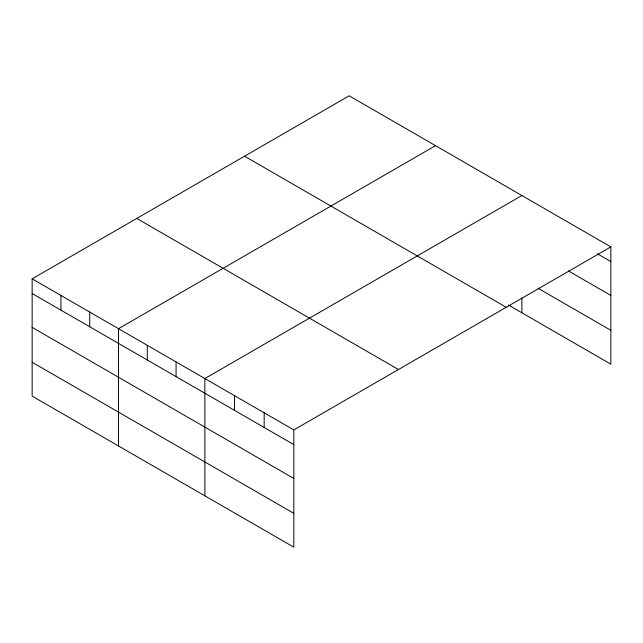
<?xml version="1.0" encoding="UTF-8"?>
<svg xmlns="http://www.w3.org/2000/svg" width="643" height="643" viewBox="0 0 643 643"><rect width="100%" height="100%" fill="white"/><g stroke="black" fill="none" stroke-linecap="round" stroke-linejoin="round"><path stroke-width="0.96" d="M32.15 278.837L293.827 429.918L293.827 547.193L32.15 396.112L32.15 278.837L349.173 95.807L610.85 246.888L610.85 364.163L508.332 304.975M435.528 145.664L118.505 328.694L118.505 445.969M521.883 195.52L204.86 378.55L204.86 495.825M293.827 429.918L610.85 246.888M597.291 253.752L610.85 261.58M568.484 270.976L610.85 295.434M537.982 288.241L610.85 330.309M244.557 156.209L506.234 307.282M136.766 218.435L398.443 369.516M32.15 293.529L293.827 444.61M32.15 327.383L293.827 478.464M32.15 362.266L293.827 513.339M521.883 297.862L521.883 312.795M264.169 412.79L264.169 427.491M234.518 395.67L234.518 410.363M176.078 361.929L176.078 376.629M147.287 345.315L147.287 360.008M89.723 312.072L89.723 326.773M60.932 295.459L60.932 310.151"/></g></svg>
